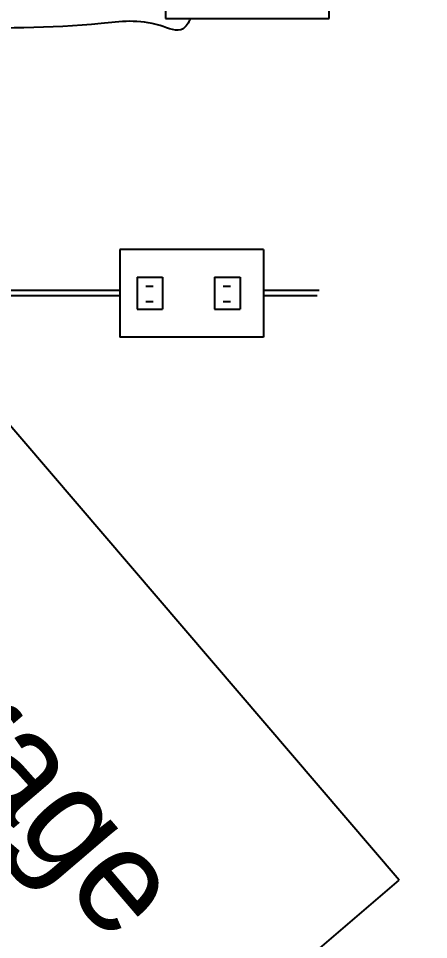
# Model space of a CAD drawing. Extents: x -3109 to 3469, y -4071 to 2528.
# Drawn here: x 800 to 1108, y -645 to 48 of the extents above; entities that cross this region are included whole.
import ezdxf

# ---------------------------------------------------------------- set-up
doc = ezdxf.new("R2010")
doc.units = 0
doc.header["$MEASUREMENT"] = 0
doc.layers.get('DEFPOINTS').update_dxf_attribs({"linetype": 'CONTINUOUS'})
for name, color, linetype in [('LABELS', 3, 'CONTINUOUS'), ('PropertyLines', 7, 'CONTINUOUS'), ('UTILITIES', 104, 'CONTINUOUS')]:
    doc.layers.add(name, color=color, linetype=linetype)
doc.dimstyles.get("Standard").update_dxf_attribs({"dimtxt": 0.18, "dimasz": 0.18, "dimexe": 0.18, "dimexo": 0.0625, "dimgap": 0.09, "dimtad": 0, "dimtih": 1, "dimtoh": 1, "dimzin": 0, "dimdsep": 46, "dimlunit": 4, "dimtxsty": 'Standard', "dimcen": 0.09, "dimadec": 0, "dimazin": 0, "dimtfac": 1, "dimtofl": 0, "dimtmove": 2, "dimatfit": 3, "dimfxl": 1, "dimtolj": 1, "dimarcsym": 0})

# ---------------------------------------------------------------- blocks, each defined once
blk = doc.blocks.new('*D122')
at = {"layer": 'DEFPOINTS', "color": 0, "transparency": 16777216}
for p in [(470.3, 2528.23), (3219.63, -866.9), (3219.63, -866.9)]:
    blk.add_point(p, dxfattribs=at)
at = {"layer": 'PropertyLines', "color": 0, "lineweight": -2, "transparency": 16777216}
blk.add_line((508.06, 2481.6), (3181.87, -820.28), dxfattribs=at)
at = {"layer": 'PropertyLines', "color": 0, "transparency": 16777216}
for points in [[(515.83, 2487.89), (500.29, 2475.31), (470.3, 2528.23)], [(3189.64, -813.98), (3174.1, -826.57), (3219.63, -866.9)]]:
    blk.add_solid(points, dxfattribs=at)
at = {"layer": 'PropertyLines', "color": 0, "transparency": 16777216, "insert": (1765.94, 760.37), "char_height": 60, "attachment_point": 5, "rotation": 309}
blk.add_mtext("\\A1;364'", dxfattribs=at)

msp = doc.modelspace()

# ---------------------------------------------------------------- linework, layer by layer
at = {"layer": 'PropertyLines'}
for p, q in [((910.36659, 195), (910.36659, 48)), ((1033.36659, 48), (1033.36659, 195)), ((910.36659, 48), (1033.36659, 48)), ((1086.16033, -600.26195), (774.0232, -235.61087)), ((849.13713, -803.15108), (1086.16033, -600.26195))]:
    msp.add_line(p, q, dxfattribs=at)
at = {"layer": 'PropertyLines', "color": 3}
for p, q in [((876, -125.75), (876, -191.75)), ((984, -125.75), (876, -125.75)), ((984, -125.75), (984, -191.75)), ((889, -146.75), (908.2, -146.75)), ((889, -146.75), (889, -170.75)), ((908.2, -146.75), (908.2, -170.75)), ((947.3, -146.75), (947.3, -170.75)), ((947.3, -146.75), (966.5, -146.75)), ((966.5, -146.75), (966.5, -170.75)), ((876, -156.75), (449, -156.75)), ((895.5, -153.5), (901, -153.5)), ((953.8, -153.5), (959.3, -153.5)), ((1025.98413, -156.75), (984, -156.75)), ((876, -160.75), (434, -160.75)), ((895.5, -165), (901, -165)), ((953.8, -165), (959.3, -165)), ((1024.33333, -160.75), (984, -160.75)), ((889, -170.75), (908.2, -170.75)), ((947.3, -170.75), (966.5, -170.75)), ((984, -191.75), (876, -191.75))]:
    msp.add_line(p, q, dxfattribs=at)
at = {"layer": 'UTILITIES', "color": 1}
msp.add_spline([(929.15055, 48), (923.63629, 40.17445), (906.31621, 42.61313), (861.92129, 44.1164), (744.74395, 40.27837), (612.78052, 36.81957), (475.04607, 33.36075), (419.16317, 31.04929), (410.31432, 29.51204), (408.77542, 24)], degree=3, dxfattribs=at)

# ---------------------------------------------------------------- texts
at = {"layer": 'LABELS'}
msp.add_text('Garage', height=78, rotation=310.56314501, dxfattribs=at).set_placement((645.15273, -385.1491))

# ---------------------------------------------------------------- dimensions: what is measured, and where the dimension line sits
at = {"layer": 'PropertyLines'}
dim = msp.add_linear_dim(base=(3219.62619, -866.90422), p1=(470.30161, 2528.22888), p2=(3219.62619, -866.90422), angle=309, dimstyle='Standard', override={"dimtxt": 60, "dimasz": 60, "dimgap": 1, "dimtad": 1, "dimtih": 0, "dimtoh": 0, "dimdec": 4, "dimrnd": 12, "dimzin": 8, "dimse1": 1, "dimse2": 1, "dimtdec": 4}, dxfattribs=at)
dim.commit()
dim.dimension.update_dxf_attribs({"geometry": '*D122', "text_midpoint": (1765.94103, 760.36997), "dimtype": 161})

doc.saveas('drawing.dxf')
